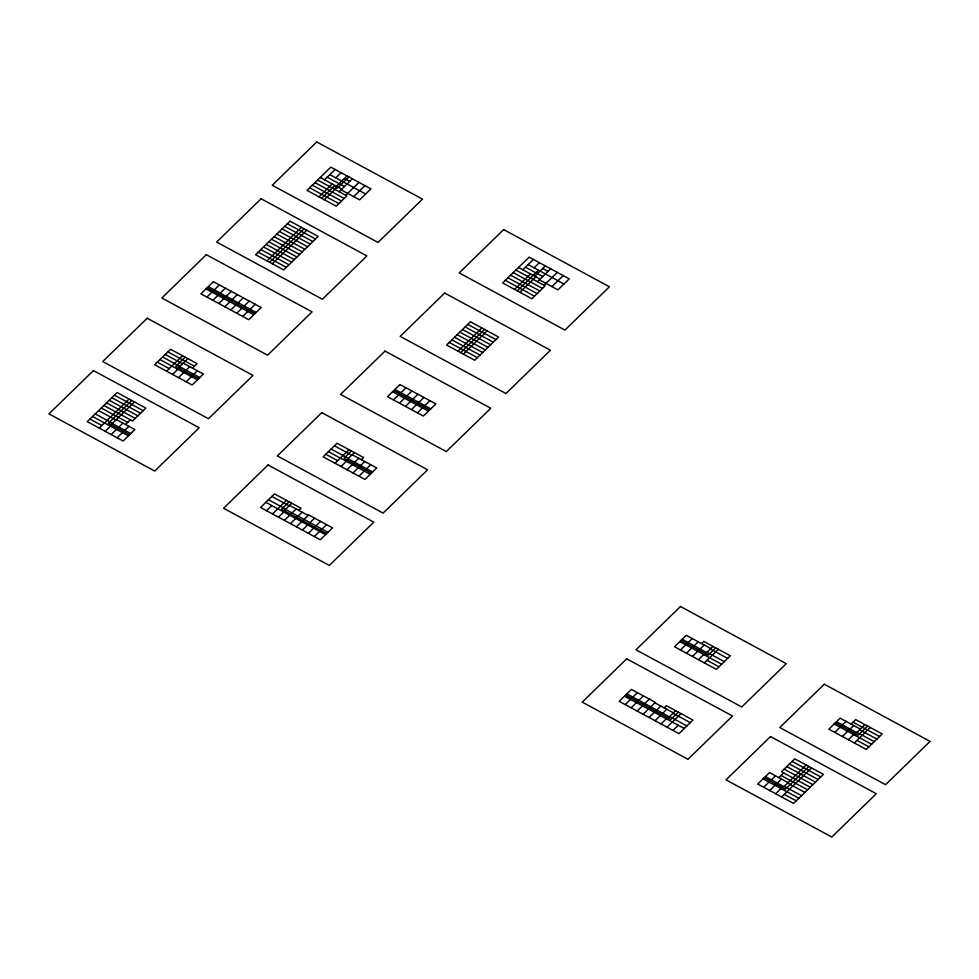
<?xml version="1.0" encoding="UTF-8"?>
<svg xmlns="http://www.w3.org/2000/svg" width="979" height="979" viewBox="0 0 979 979"><rect width="100%" height="100%" fill="white"/><g stroke="black" fill="none" stroke-linecap="round" stroke-linejoin="round"><path stroke-width="1.47" d="M324.502 179.769L335.099 169.453M206.887 297.065L219.369 284.913M335.773 177.848L341.071 172.683M212.871 300.296L225.354 288.144M318.946 196.828L332.199 183.93M321.626 198.272L334.12 186.096L337.547 187.944L348.879 176.905M336.446 186.23L347.043 175.914M324.294 199.716L337.535 186.818M218.843 303.527L231.325 291.375M266.973 260.867L301.41 227.348M339.138 191.7L352.391 178.802M99.222 428.092L129.081 399.028M269.641 262.311L304.077 228.792M224.815 306.757L237.297 294.606M131.749 400.472L108.375 423.234L129.607 434.7M272.309 263.755L306.757 230.236M345.746 195.274L358.999 182.375M109.856 425.828L134.429 401.916M166.589 371.2L182.486 355.732M105.194 431.323L110.492 426.171M230.787 309.988L243.269 297.836M185.153 357.176L175.743 366.342L198.602 378.689M353.652 196.62L364.971 185.606M177.236 368.936L187.833 358.62M172.561 374.431L177.86 369.279M111.165 434.554L122.926 423.112M236.771 313.219L249.253 301.067M125.557 424.531L130.415 419.795M178.545 377.661L189.816 366.684M117.15 437.784L128.91 426.342M242.743 316.45L255.225 304.298M192.447 368.104L197.06 363.613L170.542 349.27L154.645 364.739L192.117 385.004L203.399 374.027L183.208 363.111M186.145 381.773L197.428 370.796M266.508 510.708L271.807 505.543M522.798 269.763L533.396 259.459M272.48 513.938L286.455 500.342M393.497 399.921L405.979 387.77M289.123 501.786L281.462 509.239L326.594 533.641M283.127 511.662L291.791 503.23M534.069 267.842L539.368 262.678M278.464 517.169L283.763 512.005M335.051 463.263L349.026 449.667M514.599 289.405L530.483 273.924M399.469 403.152L411.951 391M351.424 450.964L343.935 458.258L371.408 473.102M517.267 290.849L538.462 270.216M457.988 351.18L481.839 327.977M534.742 276.225L545.34 265.909M284.436 520.4L296.196 508.945M345.697 460.999L354.361 452.555M519.935 292.293L535.831 276.812M341.022 466.493L346.321 461.342M298.828 510.365L301.03 508.211L274.499 493.881L260.536 507.477L320.292 539.772L332.53 527.852L308.63 514.942L296.38 526.849M405.441 406.383L417.923 394.231M460.668 352.624L484.507 329.421M537.434 281.695L550.688 268.797M463.336 354.068L487.175 330.865M290.408 523.618L302.168 512.176M347.007 469.724L358.767 458.282M411.425 409.601L423.907 397.462M361.386 459.702L363.601 457.548L337.07 443.206L323.107 456.814L364.922 479.416L376.695 467.962L352.159 454.709M544.043 285.268L557.296 272.37M352.978 472.955L364.739 461.513M417.397 412.832L429.879 400.692M551.948 286.614L563.268 275.601M302.364 530.08L314.602 518.172M358.95 476.186L370.711 464.744M308.336 533.31L320.574 521.391M314.308 536.541L326.558 524.622M680.503 649.983L692.263 638.541M625.177 704.574L637.415 692.655M686.475 653.213L698.235 641.771M631.149 707.805L643.387 695.885M701.588 643.582L703.791 641.429L730.322 655.771L716.347 669.367L674.519 646.764L686.279 635.31L710.815 648.575M692.447 656.444L704.207 645.002M637.121 711.035L649.371 699.116M698.419 659.675L703.717 654.523M643.105 714.266L655.343 702.347L631.443 689.424L619.193 701.343L678.949 733.638L692.924 720.042L666.393 705.7L664.19 707.854M704.354 654.865L713.03 646.421M715.698 647.865L708.209 655.159L681.005 640.45M704.403 662.905L718.366 649.31M649.077 717.485L660.837 706.043M655.049 720.715L666.809 709.273M661.021 723.946L666.32 718.794M666.956 719.137L675.632 710.693M678.3 712.137L670.811 719.43L625.679 695.029M667.005 727.177L680.968 713.581M672.977 730.407L678.276 725.255M763.706 787.275L775.466 775.821M778.819 777.632L783.677 772.908M769.69 790.506L781.45 779.051M834.793 732.378L846.076 721.401M775.662 793.724L780.961 788.572M781.597 788.915L806.158 765.003M851.057 724.093L855.67 719.602L882.189 733.944L866.305 749.412L828.821 729.159L840.104 718.17L860.284 729.086M808.825 766.447L785.452 789.209L764.22 777.73M842.405 736.489L853.676 725.512M781.634 796.955L811.505 767.891M848.377 739.72L853.676 734.568M854.312 734.911L864.898 724.595M867.578 726.039L858.167 735.205L835.307 722.845M854.349 742.951L870.245 727.483M542.696 268.491L548.032 271.379M528.097 264.611L563.941 283.983M525.442 267.194L542.733 276.531M518.54 267.463L540.09 279.113M539.368 279.823L557.92 289.845L569.24 278.831L529.137 257.159L502.643 282.943L531.891 298.742L545.132 285.856L515.884 270.045M344.4 178.496L349.736 181.384M513.241 272.627L542.476 288.426M329.801 174.617L365.644 193.989M510.585 275.209L539.833 291.008M327.145 177.187L344.437 186.536M507.942 277.779L537.19 293.59M320.243 177.468L341.793 189.118M341.071 189.816L359.623 199.851L370.943 188.837L330.841 167.152L307.002 190.367L336.238 206.165L346.835 195.861L317.6 180.05M505.299 280.361L534.534 296.172M314.944 182.632L344.192 198.431M312.301 185.202L341.536 201.013M309.645 187.784L338.893 203.595M287.349 223.763L315.507 238.986M467.778 324.392L495.937 339.615M284.705 226.345L312.864 241.556M465.135 326.974L493.281 342.185M282.05 228.915L310.208 244.138M462.48 329.544L490.638 344.767M279.407 231.497L307.565 246.72M459.836 332.126L487.983 347.349M276.763 234.079L304.91 249.29M457.181 334.708L485.339 349.919M274.108 236.661L302.266 251.872M454.537 337.278L482.696 352.501M271.464 239.231L299.611 254.454M451.882 339.86L480.04 355.083M268.809 241.813L296.967 257.036M449.239 342.442L477.397 357.653M266.166 244.395L294.312 259.606M263.51 246.965L291.669 262.188M260.867 249.547L289.013 264.771M258.211 252.129L286.37 267.34M208.343 286.614L256.143 312.448M207.156 287.765L254.956 313.598M394.941 389.458L430.797 408.843M205.969 288.915L253.769 314.748M393.766 390.609L429.61 409.993M392.579 391.771L428.435 411.143M167.886 351.853L194.417 366.183M853.015 722.184L879.546 736.514M334.426 445.788L351.718 455.137M710.375 649.004L727.666 658.353M165.243 354.435L182.535 363.772M859.611 729.747L876.903 739.096M162.587 357.005L179.879 366.354M856.955 732.329L874.247 741.678M179.598 366.623L199.789 377.539M836.482 721.694L856.674 732.598M331.049 449.067L348.34 458.417M707.009 652.283L724.301 661.633M348.059 458.686L372.595 471.951M682.192 639.299L706.728 652.552M159.944 359.587L197.415 379.84M834.12 723.995L871.604 744.26M328.406 451.649L370.221 474.264M679.818 641.6L721.645 664.215M157.289 362.169L169.245 368.63M857.004 740.369L868.948 746.83M325.75 454.232L337.706 460.693M707.046 660.323L719.002 666.785M114.482 395.149L143.179 410.666M792.097 761.417L820.806 776.934M111.839 397.731L140.535 413.236M789.453 763.999L818.15 779.504M109.183 400.301L137.88 415.818M786.798 766.569L815.507 782.086M106.54 402.883L135.237 418.4M784.155 769.151L812.851 784.668M289.588 505.372L308.152 515.407M654.865 702.812L673.417 712.847M103.884 405.465L132.581 420.97L145.834 408.084L117.137 392.567L87.266 421.643L123.121 441.015L134.882 429.573L116.317 419.538M810.208 787.238L781.511 771.733L794.752 758.835L823.449 774.352L793.59 803.416L757.734 784.044L769.494 772.59L788.058 782.625M271.856 496.463L289.148 505.8M672.977 713.275L690.268 722.624M101.241 408.035L127.76 422.377M781.034 775.49L807.553 789.82M268.479 499.743L285.77 509.092M669.612 716.555L686.903 725.904M285.489 509.361L327.953 532.307M626.866 693.878L669.33 716.824M98.585 410.617L115.877 419.967M787.618 783.053L804.909 792.403M265.835 502.313L325.591 534.62M624.492 696.179L684.248 728.486M95.22 413.897L112.512 423.246M784.24 786.333L801.532 795.682M112.23 423.528L130.782 433.55M765.407 776.58L783.959 786.614M92.564 416.479L128.42 435.863M763.033 778.88L798.888 798.264M89.921 419.061L101.865 425.522M784.289 794.385L796.233 800.834M316.743 141.967L272.26 185.264L378.029 242.437L422.512 199.141L316.743 141.967M261.124 198.761L216.64 242.07L322.409 299.244L366.892 255.935L261.124 198.761M206.312 254.687L161.829 297.995L267.597 355.169L312.081 311.86L206.312 254.687M93.433 370.576L48.95 413.884L154.731 471.058L199.214 427.762L93.433 370.576M147.193 318.248L102.709 361.545L208.49 418.731L252.974 375.422L147.193 318.248M213.398 281.683L200.915 293.835L248.715 319.68L261.197 307.528L213.398 281.683M290.004 221.181L255.568 254.711L283.714 269.923L318.163 236.404L290.004 221.181M503.659 229.6L459.175 272.908L564.944 330.082L609.44 286.774L503.659 229.6M268.05 464.964L223.567 508.26L329.336 565.434L373.819 522.137L268.05 464.964M321.81 412.636L277.326 455.933L383.095 513.106L427.59 469.81L321.81 412.636M385.028 351.094L340.545 394.402L446.314 451.576L490.797 408.267L385.028 351.094M444.662 293.051L400.178 336.36L505.947 393.534L550.431 350.225L444.662 293.051M400.007 384.539L387.525 396.691L423.369 416.063L435.851 403.911L400.007 384.539M470.434 321.81L446.583 345.024L474.742 360.235L498.58 337.033L470.434 321.81M626.707 658.83L582.224 702.127L688.004 759.3L732.488 716.004L626.707 658.83M680.478 606.503L635.983 649.799L741.764 706.973L786.247 663.676L680.478 606.503M770.51 736.563L726.026 779.859L831.807 837.033L876.291 793.736L770.51 736.563M824.269 684.223L779.786 727.532L885.567 784.705L930.05 741.397L824.269 684.223"/></g></svg>
